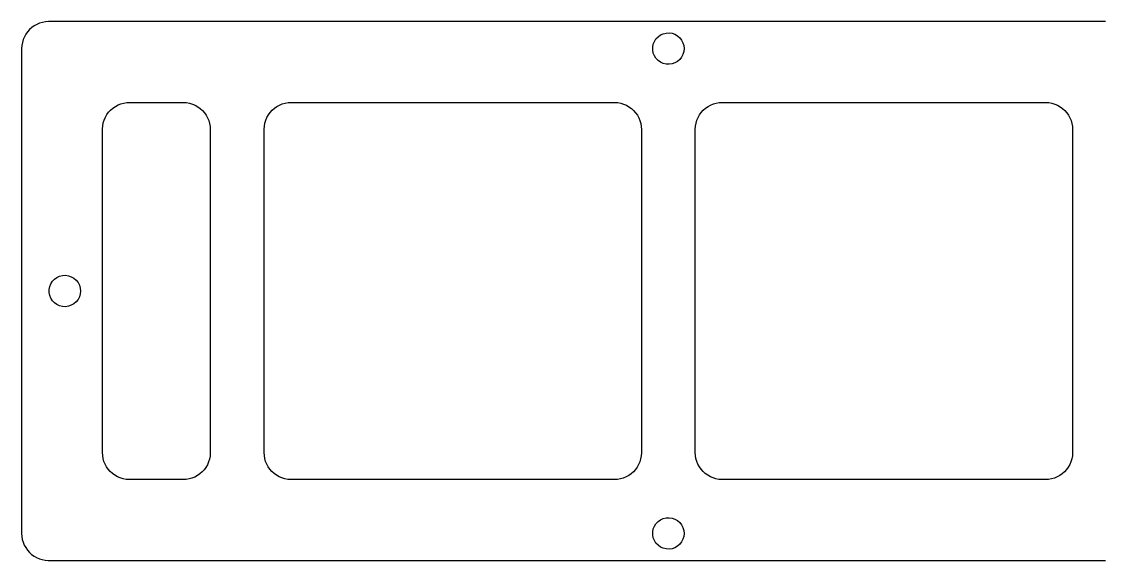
# Model space of a CAD drawing. Header units: millimetres. Extents: x 21.6 to 95.4, y -172.8 to -129.6.
# Drawn here: x 21.6 to 57.76, y -147.6 to -129.6 of the extents above; entities that cross this region are included whole.
import ezdxf

# ---------------------------------------------------------------- set-up
doc = ezdxf.new("R2010")
doc.units = ezdxf.units.MM

msp = doc.modelspace()

# ---------------------------------------------------------------- linework, layer by layer
for points in [[(57.803, -129.6), (57.703, -129.6), (57.602, -129.6), (57.502, -129.6), (57.402, -129.6), (57.302, -129.6), (57.202, -129.6), (57.102, -129.6), (57.002, -129.6), (56.902, -129.6), (56.802, -129.6), (56.702, -129.6), (56.602, -129.6), (56.502, -129.6), (56.402, -129.6), (56.302, -129.6), (56.202, -129.6), (56.102, -129.6), (56.002, -129.6), (55.902, -129.6), (55.802, -129.6), (55.702, -129.6), (55.602, -129.6), (55.502, -129.6), (55.402, -129.6), (55.302, -129.6), (55.202, -129.6), (55.102, -129.6), (55.002, -129.6), (54.902, -129.6), (54.802, -129.6), (54.702, -129.6), (54.602, -129.6), (54.502, -129.6), (54.402, -129.6), (54.301, -129.6), (54.201, -129.6), (54.101, -129.6), (54.001, -129.6), (53.901, -129.6), (53.801, -129.6), (53.701, -129.6), (53.601, -129.6), (53.501, -129.6), (53.401, -129.6), (53.301, -129.6), (53.201, -129.6), (53.101, -129.6), (53.001, -129.6), (52.901, -129.6), (52.801, -129.6), (52.701, -129.6), (52.601, -129.6), (52.501, -129.6), (52.401, -129.6), (52.301, -129.6), (52.201, -129.6), (52.101, -129.6), (52.001, -129.6), (51.901, -129.6), (51.801, -129.6), (51.701, -129.6), (51.601, -129.6), (51.501, -129.6), (51.401, -129.6), (51.301, -129.6), (51.201, -129.6), (51.1, -129.6), (51, -129.6), (50.9, -129.6), (50.8, -129.6), (50.7, -129.6), (50.6, -129.6), (50.5, -129.6), (50.4, -129.6), (50.3, -129.6), (50.2, -129.6), (50.1, -129.6), (50, -129.6), (49.9, -129.6), (49.8, -129.6), (49.7, -129.6), (49.6, -129.6), (49.5, -129.6), (49.4, -129.6), (49.3, -129.6), (49.2, -129.6), (49.1, -129.6), (49, -129.6), (48.9, -129.6), (48.8, -129.6), (48.7, -129.6), (48.6, -129.6), (48.5, -129.6), (48.4, -129.6), (48.3, -129.6), (48.2, -129.6), (48.1, -129.6), (48, -129.6), (47.9, -129.6), (47.799, -129.6), (47.699, -129.6), (47.599, -129.6), (47.499, -129.6), (47.399, -129.6), (47.299, -129.6), (47.199, -129.6), (47.099, -129.6), (46.999, -129.6), (46.899, -129.6), (46.799, -129.6), (46.699, -129.6), (46.599, -129.6), (46.499, -129.6), (46.399, -129.6), (46.299, -129.6), (46.199, -129.6), (46.099, -129.6), (45.999, -129.6), (45.899, -129.6), (45.799, -129.6), (45.699, -129.6), (45.599, -129.6), (45.499, -129.6), (45.399, -129.6), (45.299, -129.6), (45.199, -129.6), (45.099, -129.6), (44.999, -129.6), (44.899, -129.6), (44.799, -129.6), (44.699, -129.6), (44.598, -129.6), (44.498, -129.6), (44.398, -129.6), (44.298, -129.6), (44.198, -129.6), (44.098, -129.6), (43.998, -129.6), (43.898, -129.6), (43.798, -129.6), (43.698, -129.6), (43.598, -129.6), (43.498, -129.6), (43.398, -129.6), (43.298, -129.6), (43.198, -129.6), (43.098, -129.6), (42.998, -129.6), (42.898, -129.6), (42.798, -129.6), (42.698, -129.6), (42.598, -129.6), (42.498, -129.6), (42.398, -129.6), (42.298, -129.6), (42.198, -129.6), (42.098, -129.6), (41.998, -129.6), (41.898, -129.6), (41.798, -129.6), (41.698, -129.6), (41.598, -129.6), (41.498, -129.6), (41.398, -129.6), (41.297, -129.6), (41.197, -129.6), (41.097, -129.6), (40.997, -129.6), (40.897, -129.6), (40.797, -129.6), (40.697, -129.6), (40.597, -129.6), (40.497, -129.6), (40.397, -129.6), (40.297, -129.6), (40.197, -129.6), (40.097, -129.6), (39.997, -129.6), (39.897, -129.6), (39.797, -129.6), (39.697, -129.6), (39.597, -129.6), (39.497, -129.6), (39.397, -129.6), (39.297, -129.6), (39.197, -129.6), (39.097, -129.6), (38.997, -129.6), (38.897, -129.6), (38.797, -129.6), (38.697, -129.6), (38.597, -129.6), (38.497, -129.6), (38.397, -129.6), (38.297, -129.6), (38.197, -129.6), (38.096, -129.6), (37.996, -129.6), (37.896, -129.6), (37.796, -129.6), (37.696, -129.6), (37.596, -129.6), (37.496, -129.6), (37.396, -129.6), (37.296, -129.6), (37.196, -129.6), (37.096, -129.6), (36.996, -129.6), (36.896, -129.6), (36.796, -129.6), (36.696, -129.6), (36.596, -129.6), (36.496, -129.6), (36.396, -129.6), (36.296, -129.6), (36.196, -129.6), (36.096, -129.6), (35.996, -129.6), (35.896, -129.6), (35.796, -129.6), (35.696, -129.6), (35.596, -129.6), (35.496, -129.6), (35.396, -129.6), (35.296, -129.6), (35.196, -129.6), (35.096, -129.6), (34.996, -129.6), (34.896, -129.6), (34.795, -129.6), (34.695, -129.6), (34.595, -129.6), (34.495, -129.6), (34.395, -129.6), (34.295, -129.6), (34.195, -129.6), (34.095, -129.6), (33.995, -129.6), (33.895, -129.6), (33.795, -129.6), (33.695, -129.6), (33.595, -129.6), (33.495, -129.6), (33.395, -129.6), (33.295, -129.6), (33.195, -129.6), (33.095, -129.6), (32.995, -129.6), (32.895, -129.6), (32.795, -129.6), (32.695, -129.6), (32.595, -129.6), (32.495, -129.6), (32.395, -129.6), (32.295, -129.6), (32.195, -129.6), (32.095, -129.6), (31.995, -129.6), (31.895, -129.6), (31.795, -129.6), (31.695, -129.6), (31.594, -129.6), (31.494, -129.6), (31.394, -129.6), (31.294, -129.6), (31.194, -129.6), (31.094, -129.6), (30.994, -129.6), (30.894, -129.6), (30.794, -129.6), (30.694, -129.6), (30.594, -129.6), (30.494, -129.6), (30.394, -129.6), (30.294, -129.6), (30.194, -129.6), (30.094, -129.6), (29.994, -129.6), (29.894, -129.6), (29.794, -129.6), (29.694, -129.6), (29.594, -129.6), (29.494, -129.6), (29.394, -129.6), (29.294, -129.6), (29.194, -129.6), (29.094, -129.6), (28.994, -129.6), (28.894, -129.6), (28.794, -129.6), (28.694, -129.6), (28.594, -129.6), (28.494, -129.6), (28.394, -129.6), (28.293, -129.6), (28.193, -129.6), (28.093, -129.6), (27.993, -129.6), (27.893, -129.6), (27.793, -129.6), (27.693, -129.6), (27.593, -129.6), (27.493, -129.6), (27.393, -129.6), (27.293, -129.6), (27.193, -129.6), (27.093, -129.6), (26.993, -129.6), (26.893, -129.6), (26.793, -129.6), (26.693, -129.6), (26.593, -129.6), (26.493, -129.6), (26.393, -129.6), (26.293, -129.6), (26.193, -129.6), (26.093, -129.6), (25.993, -129.6), (25.893, -129.6), (25.793, -129.6), (25.693, -129.6), (25.593, -129.6), (25.493, -129.6), (25.393, -129.6), (25.293, -129.6), (25.193, -129.6), (25.092, -129.6), (24.992, -129.6), (24.892, -129.6), (24.792, -129.6), (24.692, -129.6), (24.592, -129.6), (24.492, -129.6), (24.392, -129.6), (24.292, -129.6), (24.192, -129.6), (24.092, -129.6), (23.992, -129.6), (23.892, -129.6), (23.792, -129.6), (23.692, -129.6), (23.592, -129.6), (23.492, -129.6), (23.392, -129.6), (23.292, -129.6), (23.192, -129.6), (23.092, -129.6), (22.992, -129.6), (22.892, -129.6), (22.792, -129.6), (22.692, -129.6), (22.592, -129.6), (22.492, -129.6), (22.392, -129.607), (22.293, -129.624), (22.198, -129.652), (22.105, -129.691), (22.018, -129.74), (21.937, -129.798), (21.862, -129.865), (21.796, -129.939), (21.738, -130.021), (21.69, -130.108), (21.651, -130.201), (21.623, -130.297), (21.606, -130.395), (21.6, -130.495), (21.6, -130.595), (21.6, -130.695), (21.6, -130.795), (21.6, -130.895), (21.6, -130.995), (21.6, -131.095), (21.6, -131.195), (21.6, -131.295), (21.6, -131.395), (21.6, -131.495), (21.6, -131.595), (21.6, -131.695), (21.6, -131.795), (21.6, -131.895), (21.6, -131.995), (21.6, -132.096), (21.6, -132.196), (21.6, -132.296), (21.6, -132.396), (21.6, -132.496), (21.6, -132.596), (21.6, -132.696), (21.6, -132.796), (21.6, -132.896), (21.6, -132.996), (21.6, -133.096), (21.6, -133.196), (21.6, -133.296), (21.6, -133.396), (21.6, -133.496), (21.6, -133.596), (21.6, -133.696), (21.6, -133.796), (21.6, -133.896), (21.6, -133.996), (21.6, -134.096), (21.6, -134.196), (21.6, -134.296), (21.6, -134.396), (21.6, -134.496), (21.6, -134.596), (21.6, -134.696), (21.6, -134.796), (21.6, -134.896), (21.6, -134.996), (21.6, -135.096), (21.6, -135.196), (21.6, -135.296), (21.6, -135.397), (21.6, -135.497), (21.6, -135.597), (21.6, -135.697), (21.6, -135.797), (21.6, -135.897), (21.6, -135.997), (21.6, -136.097), (21.6, -136.197), (21.6, -136.297), (21.6, -136.397), (21.6, -136.497), (21.6, -136.597), (21.6, -136.697), (21.6, -136.797), (21.6, -136.897), (21.6, -136.997), (21.6, -137.097), (21.6, -137.197), (21.6, -137.297), (21.6, -137.397), (21.6, -137.497), (21.6, -137.597), (21.6, -137.697), (21.6, -137.797), (21.6, -137.897), (21.6, -137.997), (21.6, -138.097), (21.6, -138.197), (21.6, -138.297), (21.6, -138.397), (21.6, -138.497), (21.6, -138.598), (21.6, -138.698), (21.6, -138.798), (21.6, -138.898), (21.6, -138.998), (21.6, -139.098), (21.6, -139.198), (21.6, -139.298), (21.6, -139.398), (21.6, -139.498), (21.6, -139.598), (21.6, -139.698), (21.6, -139.798), (21.6, -139.898), (21.6, -139.998), (21.6, -140.098), (21.6, -140.198), (21.6, -140.298), (21.6, -140.398), (21.6, -140.498), (21.6, -140.598), (21.6, -140.698), (21.6, -140.798), (21.6, -140.898), (21.6, -140.998), (21.6, -141.098), (21.6, -141.198), (21.6, -141.298), (21.6, -141.398), (21.6, -141.498), (21.6, -141.598), (21.6, -141.698), (21.6, -141.798), (21.6, -141.899), (21.6, -141.999), (21.6, -142.099), (21.6, -142.199), (21.6, -142.299), (21.6, -142.399), (21.6, -142.499), (21.6, -142.599), (21.6, -142.699), (21.6, -142.799), (21.6, -142.899), (21.6, -142.999), (21.6, -143.099), (21.6, -143.199), (21.6, -143.299), (21.6, -143.399), (21.6, -143.499), (21.6, -143.599), (21.6, -143.699), (21.6, -143.799), (21.6, -143.899), (21.6, -143.999), (21.6, -144.099), (21.6, -144.199), (21.6, -144.299), (21.6, -144.399), (21.6, -144.499), (21.6, -144.599), (21.6, -144.699), (21.6, -144.799), (21.6, -144.899), (21.6, -144.999), (21.6, -145.1), (21.6, -145.2), (21.6, -145.3), (21.6, -145.4), (21.6, -145.5), (21.6, -145.6), (21.6, -145.7), (21.6, -145.8), (21.6, -145.9), (21.6, -146), (21.6, -146.1), (21.6, -146.2), (21.6, -146.3), (21.6, -146.4), (21.6, -146.5), (21.6, -146.6), (21.6, -146.7)], [(43.726, -130.5), (43.716, -130.599), (43.688, -130.695), (43.642, -130.784), (43.58, -130.863), (43.505, -130.928), (43.418, -130.978), (43.324, -131.011), (43.225, -131.025), (43.125, -131.02), (43.028, -130.997), (42.937, -130.955), (42.856, -130.897), (42.787, -130.825), (42.733, -130.741), (42.696, -130.648), (42.677, -130.55), (42.677, -130.45), (42.696, -130.352), (42.733, -130.259), (42.787, -130.175), (42.856, -130.103), (42.937, -130.045), (43.028, -130.003), (43.125, -129.98), (43.225, -129.975), (43.324, -129.989), (43.418, -130.022), (43.505, -130.072), (43.58, -130.137), (43.642, -130.216), (43.688, -130.305), (43.716, -130.401), (43.726, -130.5)], [(24.3, -144), (24.3, -143.9), (24.3, -143.8), (24.3, -143.699), (24.3, -143.599), (24.3, -143.499), (24.3, -143.399), (24.3, -143.299), (24.3, -143.199), (24.3, -143.098), (24.3, -142.998), (24.3, -142.898), (24.3, -142.798), (24.3, -142.698), (24.3, -142.598), (24.3, -142.497), (24.3, -142.397), (24.3, -142.297), (24.3, -142.197), (24.3, -142.097), (24.3, -141.996), (24.3, -141.896), (24.3, -141.796), (24.3, -141.696), (24.3, -141.596), (24.3, -141.496), (24.3, -141.395), (24.3, -141.295), (24.3, -141.195), (24.3, -141.095), (24.3, -140.995), (24.3, -140.894), (24.3, -140.794), (24.3, -140.694), (24.3, -140.594), (24.3, -140.494), (24.3, -140.394), (24.3, -140.293), (24.3, -140.193), (24.3, -140.093), (24.3, -139.993), (24.3, -139.893), (24.3, -139.793), (24.3, -139.692), (24.3, -139.592), (24.3, -139.492), (24.3, -139.392), (24.3, -139.292), (24.3, -139.191), (24.3, -139.091), (24.3, -138.991), (24.3, -138.891), (24.3, -138.791), (24.3, -138.691), (24.3, -138.59), (24.3, -138.49), (24.3, -138.39), (24.3, -138.29), (24.3, -138.19), (24.3, -138.089), (24.3, -137.989), (24.3, -137.889), (24.3, -137.789), (24.3, -137.689), (24.3, -137.589), (24.3, -137.488), (24.3, -137.388), (24.3, -137.288), (24.3, -137.188), (24.3, -137.088), (24.3, -136.988), (24.3, -136.887), (24.3, -136.787), (24.3, -136.687), (24.3, -136.587), (24.3, -136.487), (24.3, -136.386), (24.3, -136.286), (24.3, -136.186), (24.3, -136.086), (24.3, -135.986), (24.3, -135.886), (24.3, -135.785), (24.3, -135.685), (24.3, -135.585), (24.3, -135.485), (24.3, -135.385), (24.3, -135.285), (24.3, -135.184), (24.3, -135.084), (24.3, -134.984), (24.3, -134.884), (24.3, -134.784), (24.3, -134.683), (24.3, -134.583), (24.3, -134.483), (24.3, -134.383), (24.3, -134.283), (24.3, -134.183), (24.3, -134.082), (24.3, -133.982), (24.3, -133.882), (24.3, -133.782), (24.3, -133.682), (24.3, -133.581), (24.3, -133.481), (24.3, -133.381), (24.3, -133.281), (24.3, -133.181), (24.308, -133.081), (24.327, -132.983), (24.356, -132.887), (24.396, -132.795), (24.446, -132.708), (24.505, -132.628), (24.573, -132.554), (24.649, -132.488), (24.731, -132.432), (24.82, -132.384), (24.913, -132.347), (25.009, -132.32), (25.108, -132.305), (25.208, -132.3), (25.308, -132.3), (25.408, -132.3), (25.509, -132.3), (25.609, -132.3), (25.709, -132.3), (25.809, -132.3), (25.909, -132.3), (26.009, -132.3), (26.11, -132.3), (26.21, -132.3), (26.31, -132.3), (26.41, -132.3), (26.51, -132.3), (26.611, -132.3), (26.711, -132.3), (26.811, -132.3), (26.911, -132.3), (27.011, -132.3), (27.111, -132.307), (27.21, -132.325), (27.306, -132.353), (27.398, -132.393), (27.485, -132.442), (27.566, -132.5), (27.64, -132.568), (27.707, -132.643), (27.764, -132.725), (27.812, -132.812), (27.85, -132.905), (27.878, -133.001), (27.894, -133.1), (27.9, -133.2), (27.9, -133.3), (27.9, -133.4), (27.9, -133.501), (27.9, -133.601), (27.9, -133.701), (27.9, -133.801), (27.9, -133.901), (27.9, -134.001), (27.9, -134.102), (27.9, -134.202), (27.9, -134.302), (27.9, -134.402), (27.9, -134.502), (27.9, -134.602), (27.9, -134.703), (27.9, -134.803), (27.9, -134.903), (27.9, -135.003), (27.9, -135.103), (27.9, -135.204), (27.9, -135.304), (27.9, -135.404), (27.9, -135.504), (27.9, -135.604), (27.9, -135.704), (27.9, -135.805), (27.9, -135.905), (27.9, -136.005), (27.9, -136.105), (27.9, -136.205), (27.9, -136.306), (27.9, -136.406), (27.9, -136.506), (27.9, -136.606), (27.9, -136.706), (27.9, -136.806), (27.9, -136.907), (27.9, -137.007), (27.9, -137.107), (27.9, -137.207), (27.9, -137.307), (27.9, -137.407), (27.9, -137.508), (27.9, -137.608), (27.9, -137.708), (27.9, -137.808), (27.9, -137.908), (27.9, -138.009), (27.9, -138.109), (27.9, -138.209), (27.9, -138.309), (27.9, -138.409), (27.9, -138.509), (27.9, -138.61), (27.9, -138.71), (27.9, -138.81), (27.9, -138.91), (27.9, -139.01), (27.9, -139.111), (27.9, -139.211), (27.9, -139.311), (27.9, -139.411), (27.9, -139.511), (27.9, -139.611), (27.9, -139.712), (27.9, -139.812), (27.9, -139.912), (27.9, -140.012), (27.9, -140.112), (27.9, -140.212), (27.9, -140.313), (27.9, -140.413), (27.9, -140.513), (27.9, -140.613), (27.9, -140.713), (27.9, -140.814), (27.9, -140.914), (27.9, -141.014), (27.9, -141.114), (27.9, -141.214), (27.9, -141.314), (27.9, -141.415), (27.9, -141.515), (27.9, -141.615), (27.9, -141.715), (27.9, -141.815), (27.9, -141.915), (27.9, -142.016), (27.9, -142.116), (27.9, -142.216), (27.9, -142.316), (27.9, -142.416), (27.9, -142.517), (27.9, -142.617), (27.9, -142.717), (27.9, -142.817), (27.9, -142.917), (27.9, -143.017), (27.9, -143.118), (27.9, -143.218), (27.9, -143.318), (27.9, -143.418), (27.9, -143.518), (27.9, -143.619), (27.9, -143.719), (27.9, -143.819), (27.9, -143.919), (27.9, -144.019), (27.892, -144.119), (27.873, -144.217), (27.844, -144.313), (27.804, -144.405), (27.754, -144.492), (27.695, -144.572), (27.627, -144.646), (27.551, -144.712), (27.469, -144.768), (27.38, -144.816), (27.287, -144.853), (27.191, -144.88), (27.092, -144.895), (26.992, -144.9), (26.892, -144.9), (26.792, -144.9), (26.691, -144.9), (26.591, -144.9), (26.491, -144.9), (26.391, -144.9), (26.291, -144.9), (26.191, -144.9), (26.09, -144.9), (25.99, -144.9), (25.89, -144.9), (25.79, -144.9), (25.69, -144.9), (25.589, -144.9), (25.489, -144.9), (25.389, -144.9), (25.289, -144.9), (25.189, -144.9), (25.089, -144.893), (24.99, -144.875), (24.894, -144.847), (24.802, -144.807), (24.715, -144.758), (24.634, -144.7), (24.56, -144.632), (24.493, -144.557), (24.436, -144.475), (24.388, -144.388), (24.35, -144.295), (24.322, -144.199), (24.306, -144.1), (24.3, -144)], [(29.7, -144), (29.7, -143.9), (29.7, -143.8), (29.7, -143.7), (29.7, -143.6), (29.7, -143.499), (29.7, -143.399), (29.7, -143.299), (29.7, -143.199), (29.7, -143.099), (29.7, -142.999), (29.7, -142.899), (29.7, -142.799), (29.7, -142.699), (29.7, -142.598), (29.7, -142.498), (29.7, -142.398), (29.7, -142.298), (29.7, -142.198), (29.7, -142.098), (29.7, -141.998), (29.7, -141.898), (29.7, -141.798), (29.7, -141.697), (29.7, -141.597), (29.7, -141.497), (29.7, -141.397), (29.7, -141.297), (29.7, -141.197), (29.7, -141.097), (29.7, -140.997), (29.7, -140.897), (29.7, -140.796), (29.7, -140.696), (29.7, -140.596), (29.7, -140.496), (29.7, -140.396), (29.7, -140.296), (29.7, -140.196), (29.7, -140.096), (29.7, -139.996), (29.7, -139.895), (29.7, -139.795), (29.7, -139.695), (29.7, -139.595), (29.7, -139.495), (29.7, -139.395), (29.7, -139.295), (29.7, -139.195), (29.7, -139.094), (29.7, -138.994), (29.7, -138.894), (29.7, -138.794), (29.7, -138.694), (29.7, -138.594), (29.7, -138.494), (29.7, -138.394), (29.7, -138.294), (29.7, -138.193), (29.7, -138.093), (29.7, -137.993), (29.7, -137.893), (29.7, -137.793), (29.7, -137.693), (29.7, -137.593), (29.7, -137.493), (29.7, -137.393), (29.7, -137.292), (29.7, -137.192), (29.7, -137.092), (29.7, -136.992), (29.7, -136.892), (29.7, -136.792), (29.7, -136.692), (29.7, -136.592), (29.7, -136.492), (29.7, -136.391), (29.7, -136.291), (29.7, -136.191), (29.7, -136.091), (29.7, -135.991), (29.7, -135.891), (29.7, -135.791), (29.7, -135.691), (29.7, -135.591), (29.7, -135.49), (29.7, -135.39), (29.7, -135.29), (29.7, -135.19), (29.7, -135.09), (29.7, -134.99), (29.7, -134.89), (29.7, -134.79), (29.7, -134.69), (29.7, -134.589), (29.7, -134.489), (29.7, -134.389), (29.7, -134.289), (29.7, -134.189), (29.7, -134.089), (29.7, -133.989), (29.7, -133.889), (29.7, -133.789), (29.7, -133.688), (29.7, -133.588), (29.7, -133.488), (29.7, -133.388), (29.7, -133.288), (29.7, -133.188), (29.707, -133.088), (29.725, -132.99), (29.754, -132.894), (29.793, -132.802), (29.842, -132.715), (29.901, -132.633), (29.968, -132.559), (30.043, -132.493), (30.125, -132.436), (30.213, -132.388), (30.305, -132.35), (30.401, -132.322), (30.5, -132.306), (30.6, -132.3), (30.7, -132.3), (30.8, -132.3), (30.9, -132.3), (31, -132.3), (31.101, -132.3), (31.201, -132.3), (31.301, -132.3), (31.401, -132.3), (31.501, -132.3), (31.601, -132.3), (31.701, -132.3), (31.801, -132.3), (31.901, -132.3), (32.002, -132.3), (32.102, -132.3), (32.202, -132.3), (32.302, -132.3), (32.402, -132.3), (32.502, -132.3), (32.602, -132.3), (32.702, -132.3), (32.802, -132.3), (32.903, -132.3), (33.003, -132.3), (33.103, -132.3), (33.203, -132.3), (33.303, -132.3), (33.403, -132.3), (33.503, -132.3), (33.603, -132.3), (33.703, -132.3), (33.804, -132.3), (33.904, -132.3), (34.004, -132.3), (34.104, -132.3), (34.204, -132.3), (34.304, -132.3), (34.404, -132.3), (34.504, -132.3), (34.604, -132.3), (34.705, -132.3), (34.805, -132.3), (34.905, -132.3), (35.005, -132.3), (35.105, -132.3), (35.205, -132.3), (35.305, -132.3), (35.405, -132.3), (35.506, -132.3), (35.606, -132.3), (35.706, -132.3), (35.806, -132.3), (35.906, -132.3), (36.006, -132.3), (36.106, -132.3), (36.206, -132.3), (36.306, -132.3), (36.407, -132.3), (36.507, -132.3), (36.607, -132.3), (36.707, -132.3), (36.807, -132.3), (36.907, -132.3), (37.007, -132.3), (37.107, -132.3), (37.207, -132.3), (37.308, -132.3), (37.408, -132.3), (37.508, -132.3), (37.608, -132.3), (37.708, -132.3), (37.808, -132.3), (37.908, -132.3), (38.008, -132.3), (38.108, -132.3), (38.209, -132.3), (38.309, -132.3), (38.409, -132.3), (38.509, -132.3), (38.609, -132.3), (38.709, -132.3), (38.809, -132.3), (38.909, -132.3), (39.009, -132.3), (39.11, -132.3), (39.21, -132.3), (39.31, -132.3), (39.41, -132.3), (39.51, -132.3), (39.61, -132.3), (39.71, -132.3), (39.81, -132.3), (39.91, -132.3), (40.011, -132.3), (40.111, -132.3), (40.211, -132.3), (40.311, -132.3), (40.411, -132.3), (40.511, -132.3), (40.611, -132.3), (40.711, -132.3), (40.811, -132.3), (40.912, -132.3), (41.012, -132.3), (41.112, -132.3), (41.212, -132.3), (41.312, -132.3), (41.412, -132.3), (41.512, -132.307), (41.61, -132.325), (41.706, -132.354), (41.798, -132.393), (41.885, -132.442), (41.967, -132.501), (42.041, -132.568), (42.107, -132.643), (42.164, -132.725), (42.212, -132.813), (42.25, -132.905), (42.278, -133.001), (42.294, -133.1), (42.3, -133.2), (42.3, -133.3), (42.3, -133.4), (42.3, -133.5), (42.3, -133.6), (42.3, -133.701), (42.3, -133.801), (42.3, -133.901), (42.3, -134.001), (42.3, -134.101), (42.3, -134.201), (42.3, -134.301), (42.3, -134.401), (42.3, -134.501), (42.3, -134.602), (42.3, -134.702), (42.3, -134.802), (42.3, -134.902), (42.3, -135.002), (42.3, -135.102), (42.3, -135.202), (42.3, -135.302), (42.3, -135.402), (42.3, -135.503), (42.3, -135.603), (42.3, -135.703), (42.3, -135.803), (42.3, -135.903), (42.3, -136.003), (42.3, -136.103), (42.3, -136.203), (42.3, -136.303), (42.3, -136.404), (42.3, -136.504), (42.3, -136.604), (42.3, -136.704), (42.3, -136.804), (42.3, -136.904), (42.3, -137.004), (42.3, -137.104), (42.3, -137.204), (42.3, -137.305), (42.3, -137.405), (42.3, -137.505), (42.3, -137.605), (42.3, -137.705), (42.3, -137.805), (42.3, -137.905), (42.3, -138.005), (42.3, -138.106), (42.3, -138.206), (42.3, -138.306), (42.3, -138.406), (42.3, -138.506), (42.3, -138.606), (42.3, -138.706), (42.3, -138.806), (42.3, -138.906), (42.3, -139.007), (42.3, -139.107), (42.3, -139.207), (42.3, -139.307), (42.3, -139.407), (42.3, -139.507), (42.3, -139.607), (42.3, -139.707), (42.3, -139.807), (42.3, -139.908), (42.3, -140.008), (42.3, -140.108), (42.3, -140.208), (42.3, -140.308), (42.3, -140.408), (42.3, -140.508), (42.3, -140.608), (42.3, -140.708), (42.3, -140.809), (42.3, -140.909), (42.3, -141.009), (42.3, -141.109), (42.3, -141.209), (42.3, -141.309), (42.3, -141.409), (42.3, -141.509), (42.3, -141.609), (42.3, -141.71), (42.3, -141.81), (42.3, -141.91), (42.3, -142.01), (42.3, -142.11), (42.3, -142.21), (42.3, -142.31), (42.3, -142.41), (42.3, -142.51), (42.3, -142.611), (42.3, -142.711), (42.3, -142.811), (42.3, -142.911), (42.3, -143.011), (42.3, -143.111), (42.3, -143.211), (42.3, -143.311), (42.3, -143.411), (42.3, -143.512), (42.3, -143.612), (42.3, -143.712), (42.3, -143.812), (42.3, -143.912), (42.3, -144.012), (42.293, -144.112), (42.275, -144.21), (42.246, -144.306), (42.207, -144.398), (42.158, -144.485), (42.099, -144.567), (42.032, -144.641), (41.957, -144.707), (41.875, -144.764), (41.787, -144.812), (41.695, -144.85), (41.599, -144.878), (41.5, -144.894), (41.4, -144.9), (41.3, -144.9), (41.2, -144.9), (41.1, -144.9), (41, -144.9), (40.899, -144.9), (40.799, -144.9), (40.699, -144.9), (40.599, -144.9), (40.499, -144.9), (40.399, -144.9), (40.299, -144.9), (40.199, -144.9), (40.099, -144.9), (39.998, -144.9), (39.898, -144.9), (39.798, -144.9), (39.698, -144.9), (39.598, -144.9), (39.498, -144.9), (39.398, -144.9), (39.298, -144.9), (39.198, -144.9), (39.097, -144.9), (38.997, -144.9), (38.897, -144.9), (38.797, -144.9), (38.697, -144.9), (38.597, -144.9), (38.497, -144.9), (38.397, -144.9), (38.297, -144.9), (38.196, -144.9), (38.096, -144.9), (37.996, -144.9), (37.896, -144.9), (37.796, -144.9), (37.696, -144.9), (37.596, -144.9), (37.496, -144.9), (37.396, -144.9), (37.295, -144.9), (37.195, -144.9), (37.095, -144.9), (36.995, -144.9), (36.895, -144.9), (36.795, -144.9), (36.695, -144.9), (36.595, -144.9), (36.494, -144.9), (36.394, -144.9), (36.294, -144.9), (36.194, -144.9), (36.094, -144.9), (35.994, -144.9), (35.894, -144.9), (35.794, -144.9), (35.694, -144.9), (35.593, -144.9), (35.493, -144.9), (35.393, -144.9), (35.293, -144.9), (35.193, -144.9), (35.093, -144.9), (34.993, -144.9), (34.893, -144.9), (34.793, -144.9), (34.692, -144.9), (34.592, -144.9), (34.492, -144.9), (34.392, -144.9), (34.292, -144.9), (34.192, -144.9), (34.092, -144.9), (33.992, -144.9), (33.892, -144.9), (33.791, -144.9), (33.691, -144.9), (33.591, -144.9), (33.491, -144.9), (33.391, -144.9), (33.291, -144.9), (33.191, -144.9), (33.091, -144.9), (32.991, -144.9), (32.89, -144.9), (32.79, -144.9), (32.69, -144.9), (32.59, -144.9), (32.49, -144.9), (32.39, -144.9), (32.29, -144.9), (32.19, -144.9), (32.09, -144.9), (31.989, -144.9), (31.889, -144.9), (31.789, -144.9), (31.689, -144.9), (31.589, -144.9), (31.489, -144.9), (31.389, -144.9), (31.289, -144.9), (31.189, -144.9), (31.088, -144.9), (30.988, -144.9), (30.888, -144.9), (30.788, -144.9), (30.688, -144.9), (30.588, -144.9), (30.488, -144.893), (30.39, -144.875), (30.294, -144.846), (30.202, -144.807), (30.115, -144.758), (30.033, -144.699), (29.959, -144.632), (29.893, -144.557), (29.836, -144.475), (29.788, -144.387), (29.75, -144.295), (29.722, -144.199), (29.706, -144.1), (29.7, -144)], [(44.1, -144), (44.1, -143.9), (44.1, -143.8), (44.1, -143.7), (44.1, -143.6), (44.1, -143.499), (44.1, -143.399), (44.1, -143.299), (44.1, -143.199), (44.1, -143.099), (44.1, -142.999), (44.1, -142.899), (44.1, -142.799), (44.1, -142.699), (44.1, -142.598), (44.1, -142.498), (44.1, -142.398), (44.1, -142.298), (44.1, -142.198), (44.1, -142.098), (44.1, -141.998), (44.1, -141.898), (44.1, -141.798), (44.1, -141.697), (44.1, -141.597), (44.1, -141.497), (44.1, -141.397), (44.1, -141.297), (44.1, -141.197), (44.1, -141.097), (44.1, -140.997), (44.1, -140.897), (44.1, -140.796), (44.1, -140.696), (44.1, -140.596), (44.1, -140.496), (44.1, -140.396), (44.1, -140.296), (44.1, -140.196), (44.1, -140.096), (44.1, -139.996), (44.1, -139.895), (44.1, -139.795), (44.1, -139.695), (44.1, -139.595), (44.1, -139.495), (44.1, -139.395), (44.1, -139.295), (44.1, -139.195), (44.1, -139.094), (44.1, -138.994), (44.1, -138.894), (44.1, -138.794), (44.1, -138.694), (44.1, -138.594), (44.1, -138.494), (44.1, -138.394), (44.1, -138.294), (44.1, -138.193), (44.1, -138.093), (44.1, -137.993), (44.1, -137.893), (44.1, -137.793), (44.1, -137.693), (44.1, -137.593), (44.1, -137.493), (44.1, -137.393), (44.1, -137.292), (44.1, -137.192), (44.1, -137.092), (44.1, -136.992), (44.1, -136.892), (44.1, -136.792), (44.1, -136.692), (44.1, -136.592), (44.1, -136.492), (44.1, -136.391), (44.1, -136.291), (44.1, -136.191), (44.1, -136.091), (44.1, -135.991), (44.1, -135.891), (44.1, -135.791), (44.1, -135.691), (44.1, -135.591), (44.1, -135.49), (44.1, -135.39), (44.1, -135.29), (44.1, -135.19), (44.1, -135.09), (44.1, -134.99), (44.1, -134.89), (44.1, -134.79), (44.1, -134.69), (44.1, -134.589), (44.1, -134.489), (44.1, -134.389), (44.1, -134.289), (44.1, -134.189), (44.1, -134.089), (44.1, -133.989), (44.1, -133.889), (44.1, -133.789), (44.1, -133.688), (44.1, -133.588), (44.1, -133.488), (44.1, -133.388), (44.1, -133.288), (44.1, -133.188), (44.107, -133.088), (44.125, -132.99), (44.154, -132.894), (44.193, -132.802), (44.242, -132.715), (44.301, -132.633), (44.368, -132.559), (44.443, -132.493), (44.525, -132.436), (44.613, -132.388), (44.705, -132.35), (44.801, -132.322), (44.9, -132.306), (45, -132.3), (45.1, -132.3), (45.2, -132.3), (45.3, -132.3), (45.4, -132.3), (45.501, -132.3), (45.601, -132.3), (45.701, -132.3), (45.801, -132.3), (45.901, -132.3), (46.001, -132.3), (46.101, -132.3), (46.201, -132.3), (46.301, -132.3), (46.402, -132.3), (46.502, -132.3), (46.602, -132.3), (46.702, -132.3), (46.802, -132.3), (46.902, -132.3), (47.002, -132.3), (47.102, -132.3), (47.202, -132.3), (47.303, -132.3), (47.403, -132.3), (47.503, -132.3), (47.603, -132.3), (47.703, -132.3), (47.803, -132.3), (47.903, -132.3), (48.003, -132.3), (48.103, -132.3), (48.204, -132.3), (48.304, -132.3), (48.404, -132.3), (48.504, -132.3), (48.604, -132.3), (48.704, -132.3), (48.804, -132.3), (48.904, -132.3), (49.004, -132.3), (49.105, -132.3), (49.205, -132.3), (49.305, -132.3), (49.405, -132.3), (49.505, -132.3), (49.605, -132.3), (49.705, -132.3), (49.805, -132.3), (49.906, -132.3), (50.006, -132.3), (50.106, -132.3), (50.206, -132.3), (50.306, -132.3), (50.406, -132.3), (50.506, -132.3), (50.606, -132.3), (50.706, -132.3), (50.807, -132.3), (50.907, -132.3), (51.007, -132.3), (51.107, -132.3), (51.207, -132.3), (51.307, -132.3), (51.407, -132.3), (51.507, -132.3), (51.607, -132.3), (51.708, -132.3), (51.808, -132.3), (51.908, -132.3), (52.008, -132.3), (52.108, -132.3), (52.208, -132.3), (52.308, -132.3), (52.408, -132.3), (52.508, -132.3), (52.609, -132.3), (52.709, -132.3), (52.809, -132.3), (52.909, -132.3), (53.009, -132.3), (53.109, -132.3), (53.209, -132.3), (53.309, -132.3), (53.409, -132.3), (53.51, -132.3), (53.61, -132.3), (53.71, -132.3), (53.81, -132.3), (53.91, -132.3), (54.01, -132.3), (54.11, -132.3), (54.21, -132.3), (54.31, -132.3), (54.411, -132.3), (54.511, -132.3), (54.611, -132.3), (54.711, -132.3), (54.811, -132.3), (54.911, -132.3), (55.011, -132.3), (55.111, -132.3), (55.211, -132.3), (55.312, -132.3), (55.412, -132.3), (55.512, -132.3), (55.612, -132.3), (55.712, -132.3), (55.812, -132.3), (55.912, -132.307), (56.01, -132.325), (56.106, -132.354), (56.198, -132.393), (56.285, -132.442), (56.367, -132.501), (56.441, -132.568), (56.507, -132.643), (56.564, -132.725), (56.612, -132.813), (56.65, -132.905), (56.678, -133.001), (56.694, -133.1), (56.7, -133.2), (56.7, -133.3), (56.7, -133.4), (56.7, -133.5), (56.7, -133.6), (56.7, -133.701), (56.7, -133.801), (56.7, -133.901), (56.7, -134.001), (56.7, -134.101), (56.7, -134.201), (56.7, -134.301), (56.7, -134.401), (56.7, -134.501), (56.7, -134.602), (56.7, -134.702), (56.7, -134.802), (56.7, -134.902), (56.7, -135.002), (56.7, -135.102), (56.7, -135.202), (56.7, -135.302), (56.7, -135.402), (56.7, -135.503), (56.7, -135.603), (56.7, -135.703), (56.7, -135.803), (56.7, -135.903), (56.7, -136.003), (56.7, -136.103), (56.7, -136.203), (56.7, -136.303), (56.7, -136.404), (56.7, -136.504), (56.7, -136.604), (56.7, -136.704), (56.7, -136.804), (56.7, -136.904), (56.7, -137.004), (56.7, -137.104), (56.7, -137.204), (56.7, -137.305), (56.7, -137.405), (56.7, -137.505), (56.7, -137.605), (56.7, -137.705), (56.7, -137.805), (56.7, -137.905), (56.7, -138.005), (56.7, -138.106), (56.7, -138.206), (56.7, -138.306), (56.7, -138.406), (56.7, -138.506), (56.7, -138.606), (56.7, -138.706), (56.7, -138.806), (56.7, -138.906), (56.7, -139.007), (56.7, -139.107), (56.7, -139.207), (56.7, -139.307), (56.7, -139.407), (56.7, -139.507), (56.7, -139.607), (56.7, -139.707), (56.7, -139.807), (56.7, -139.908), (56.7, -140.008), (56.7, -140.108), (56.7, -140.208), (56.7, -140.308), (56.7, -140.408), (56.7, -140.508), (56.7, -140.608), (56.7, -140.708), (56.7, -140.809), (56.7, -140.909), (56.7, -141.009), (56.7, -141.109), (56.7, -141.209), (56.7, -141.309), (56.7, -141.409), (56.7, -141.509), (56.7, -141.609), (56.7, -141.71), (56.7, -141.81), (56.7, -141.91), (56.7, -142.01), (56.7, -142.11), (56.7, -142.21), (56.7, -142.31), (56.7, -142.41), (56.7, -142.51), (56.7, -142.611), (56.7, -142.711), (56.7, -142.811), (56.7, -142.911), (56.7, -143.011), (56.7, -143.111), (56.7, -143.211), (56.7, -143.311), (56.7, -143.411), (56.7, -143.512), (56.7, -143.612), (56.7, -143.712), (56.7, -143.812), (56.7, -143.912), (56.7, -144.012), (56.693, -144.112), (56.675, -144.21), (56.646, -144.306), (56.607, -144.398), (56.558, -144.485), (56.499, -144.567), (56.432, -144.641), (56.357, -144.707), (56.275, -144.764), (56.187, -144.812), (56.095, -144.85), (55.999, -144.878), (55.9, -144.894), (55.8, -144.9), (55.7, -144.9), (55.6, -144.9), (55.5, -144.9), (55.4, -144.9), (55.299, -144.9), (55.199, -144.9), (55.099, -144.9), (54.999, -144.9), (54.899, -144.9), (54.799, -144.9), (54.699, -144.9), (54.599, -144.9), (54.499, -144.9), (54.398, -144.9), (54.298, -144.9), (54.198, -144.9), (54.098, -144.9), (53.998, -144.9), (53.898, -144.9), (53.798, -144.9), (53.698, -144.9), (53.598, -144.9), (53.497, -144.9), (53.397, -144.9), (53.297, -144.9), (53.197, -144.9), (53.097, -144.9), (52.997, -144.9), (52.897, -144.9), (52.797, -144.9), (52.697, -144.9), (52.596, -144.9), (52.496, -144.9), (52.396, -144.9), (52.296, -144.9), (52.196, -144.9), (52.096, -144.9), (51.996, -144.9), (51.896, -144.9), (51.796, -144.9), (51.695, -144.9), (51.595, -144.9), (51.495, -144.9), (51.395, -144.9), (51.295, -144.9), (51.195, -144.9), (51.095, -144.9), (50.995, -144.9), (50.894, -144.9), (50.794, -144.9), (50.694, -144.9), (50.594, -144.9), (50.494, -144.9), (50.394, -144.9), (50.294, -144.9), (50.194, -144.9), (50.094, -144.9), (49.993, -144.9), (49.893, -144.9), (49.793, -144.9), (49.693, -144.9), (49.593, -144.9), (49.493, -144.9), (49.393, -144.9), (49.293, -144.9), (49.193, -144.9), (49.092, -144.9), (48.992, -144.9), (48.892, -144.9), (48.792, -144.9), (48.692, -144.9), (48.592, -144.9), (48.492, -144.9), (48.392, -144.9), (48.292, -144.9), (48.191, -144.9), (48.091, -144.9), (47.991, -144.9), (47.891, -144.9), (47.791, -144.9), (47.691, -144.9), (47.591, -144.9), (47.491, -144.9), (47.391, -144.9), (47.29, -144.9), (47.19, -144.9), (47.09, -144.9), (46.99, -144.9), (46.89, -144.9), (46.79, -144.9), (46.69, -144.9), (46.59, -144.9), (46.49, -144.9), (46.389, -144.9), (46.289, -144.9), (46.189, -144.9), (46.089, -144.9), (45.989, -144.9), (45.889, -144.9), (45.789, -144.9), (45.689, -144.9), (45.589, -144.9), (45.488, -144.9), (45.388, -144.9), (45.288, -144.9), (45.188, -144.9), (45.088, -144.9), (44.988, -144.9), (44.888, -144.893), (44.79, -144.875), (44.694, -144.846), (44.602, -144.807), (44.515, -144.758), (44.433, -144.699), (44.359, -144.632), (44.293, -144.557), (44.236, -144.475), (44.188, -144.387), (44.15, -144.295), (44.122, -144.199), (44.106, -144.1), (44.1, -144)], [(23.566, -138.6), (23.556, -138.699), (23.528, -138.795), (23.482, -138.884), (23.42, -138.963), (23.345, -139.028), (23.258, -139.078), (23.164, -139.111), (23.065, -139.125), (22.965, -139.12), (22.868, -139.097), (22.777, -139.055), (22.696, -138.997), (22.627, -138.925), (22.573, -138.841), (22.536, -138.748), (22.517, -138.65), (22.517, -138.55), (22.536, -138.452), (22.573, -138.359), (22.627, -138.275), (22.696, -138.203), (22.777, -138.145), (22.868, -138.103), (22.965, -138.08), (23.065, -138.075), (23.164, -138.089), (23.258, -138.122), (23.345, -138.172), (23.42, -138.237), (23.482, -138.316), (23.528, -138.405), (23.556, -138.501), (23.566, -138.6)], [(43.726, -146.7), (43.716, -146.799), (43.688, -146.895), (43.642, -146.984), (43.58, -147.063), (43.505, -147.128), (43.418, -147.178), (43.324, -147.211), (43.225, -147.225), (43.125, -147.22), (43.028, -147.197), (42.937, -147.155), (42.856, -147.097), (42.787, -147.025), (42.733, -146.941), (42.696, -146.848), (42.677, -146.75), (42.677, -146.65), (42.696, -146.552), (42.733, -146.459), (42.787, -146.375), (42.856, -146.303), (42.937, -146.245), (43.028, -146.203), (43.125, -146.18), (43.225, -146.175), (43.324, -146.189), (43.418, -146.222), (43.505, -146.272), (43.58, -146.337), (43.642, -146.416), (43.688, -146.505), (43.716, -146.601), (43.726, -146.7)], [(21.6, -146.7), (21.606, -146.8), (21.622, -146.898), (21.65, -146.995), (21.687, -147.087), (21.735, -147.175), (21.793, -147.257), (21.859, -147.332), (21.933, -147.399), (22.014, -147.457), (22.101, -147.507), (22.193, -147.546), (22.289, -147.575), (22.387, -147.593), (22.487, -147.6), (22.587, -147.6), (22.687, -147.6), (22.787, -147.6), (22.887, -147.6), (22.987, -147.6), (23.087, -147.6), (23.187, -147.6), (23.287, -147.6), (23.387, -147.6), (23.487, -147.6), (23.587, -147.6), (23.687, -147.6), (23.787, -147.6), (23.887, -147.6), (23.987, -147.6), (24.087, -147.6), (24.187, -147.6), (24.287, -147.6), (24.387, -147.6), (24.487, -147.6), (24.587, -147.6), (24.687, -147.6), (24.787, -147.6), (24.887, -147.6), (24.987, -147.6), (25.088, -147.6), (25.188, -147.6), (25.288, -147.6), (25.388, -147.6), (25.488, -147.6), (25.588, -147.6), (25.688, -147.6), (25.788, -147.6), (25.888, -147.6), (25.988, -147.6), (26.088, -147.6), (26.188, -147.6), (26.288, -147.6), (26.388, -147.6), (26.488, -147.6), (26.588, -147.6), (26.688, -147.6), (26.788, -147.6), (26.888, -147.6), (26.988, -147.6), (27.088, -147.6), (27.188, -147.6), (27.288, -147.6), (27.388, -147.6), (27.488, -147.6), (27.588, -147.6), (27.688, -147.6), (27.788, -147.6), (27.888, -147.6), (27.988, -147.6), (28.088, -147.6), (28.188, -147.6), (28.288, -147.6), (28.389, -147.6), (28.489, -147.6), (28.589, -147.6), (28.689, -147.6), (28.789, -147.6), (28.889, -147.6), (28.989, -147.6), (29.089, -147.6), (29.189, -147.6), (29.289, -147.6), (29.389, -147.6), (29.489, -147.6), (29.589, -147.6), (29.689, -147.6), (29.789, -147.6), (29.889, -147.6), (29.989, -147.6), (30.089, -147.6), (30.189, -147.6), (30.289, -147.6), (30.389, -147.6), (30.489, -147.6), (30.589, -147.6), (30.689, -147.6), (30.789, -147.6), (30.889, -147.6), (30.989, -147.6), (31.089, -147.6), (31.189, -147.6), (31.289, -147.6), (31.389, -147.6), (31.489, -147.6), (31.59, -147.6), (31.69, -147.6), (31.79, -147.6), (31.89, -147.6), (31.99, -147.6), (32.09, -147.6), (32.19, -147.6), (32.29, -147.6), (32.39, -147.6), (32.49, -147.6), (32.59, -147.6), (32.69, -147.6), (32.79, -147.6), (32.89, -147.6), (32.99, -147.6), (33.09, -147.6), (33.19, -147.6), (33.29, -147.6), (33.39, -147.6), (33.49, -147.6), (33.59, -147.6), (33.69, -147.6), (33.79, -147.6), (33.89, -147.6), (33.99, -147.6), (34.09, -147.6), (34.19, -147.6), (34.29, -147.6), (34.39, -147.6), (34.49, -147.6), (34.59, -147.6), (34.69, -147.6), (34.79, -147.6), (34.891, -147.6), (34.991, -147.6), (35.091, -147.6), (35.191, -147.6), (35.291, -147.6), (35.391, -147.6), (35.491, -147.6), (35.591, -147.6), (35.691, -147.6), (35.791, -147.6), (35.891, -147.6), (35.991, -147.6), (36.091, -147.6), (36.191, -147.6), (36.291, -147.6), (36.391, -147.6), (36.491, -147.6), (36.591, -147.6), (36.691, -147.6), (36.791, -147.6), (36.891, -147.6), (36.991, -147.6), (37.091, -147.6), (37.191, -147.6), (37.291, -147.6), (37.391, -147.6), (37.491, -147.6), (37.591, -147.6), (37.691, -147.6), (37.791, -147.6), (37.891, -147.6), (37.991, -147.6), (38.092, -147.6), (38.192, -147.6), (38.292, -147.6), (38.392, -147.6), (38.492, -147.6), (38.592, -147.6), (38.692, -147.6), (38.792, -147.6), (38.892, -147.6), (38.992, -147.6), (39.092, -147.6), (39.192, -147.6), (39.292, -147.6), (39.392, -147.6), (39.492, -147.6), (39.592, -147.6), (39.692, -147.6), (39.792, -147.6), (39.892, -147.6), (39.992, -147.6), (40.092, -147.6), (40.192, -147.6), (40.292, -147.6), (40.392, -147.6), (40.492, -147.6), (40.592, -147.6), (40.692, -147.6), (40.792, -147.6), (40.892, -147.6), (40.992, -147.6), (41.092, -147.6), (41.192, -147.6), (41.292, -147.6), (41.393, -147.6), (41.493, -147.6), (41.593, -147.6), (41.693, -147.6), (41.793, -147.6), (41.893, -147.6), (41.993, -147.6), (42.093, -147.6), (42.193, -147.6), (42.293, -147.6), (42.393, -147.6), (42.493, -147.6), (42.593, -147.6), (42.693, -147.6), (42.793, -147.6), (42.893, -147.6), (42.993, -147.6), (43.093, -147.6), (43.193, -147.6), (43.293, -147.6), (43.393, -147.6), (43.493, -147.6), (43.593, -147.6), (43.693, -147.6), (43.793, -147.6), (43.893, -147.6), (43.993, -147.6), (44.093, -147.6), (44.193, -147.6), (44.293, -147.6), (44.393, -147.6), (44.493, -147.6), (44.594, -147.6), (44.694, -147.6), (44.794, -147.6), (44.894, -147.6), (44.994, -147.6), (45.094, -147.6), (45.194, -147.6), (45.294, -147.6), (45.394, -147.6), (45.494, -147.6), (45.594, -147.6), (45.694, -147.6), (45.794, -147.6), (45.894, -147.6), (45.994, -147.6), (46.094, -147.6), (46.194, -147.6), (46.294, -147.6), (46.394, -147.6), (46.494, -147.6), (46.594, -147.6), (46.694, -147.6), (46.794, -147.6), (46.894, -147.6), (46.994, -147.6), (47.094, -147.6), (47.194, -147.6), (47.294, -147.6), (47.394, -147.6), (47.494, -147.6), (47.594, -147.6), (47.694, -147.6), (47.794, -147.6), (47.895, -147.6), (47.995, -147.6), (48.095, -147.6), (48.195, -147.6), (48.295, -147.6), (48.395, -147.6), (48.495, -147.6), (48.595, -147.6), (48.695, -147.6), (48.795, -147.6), (48.895, -147.6), (48.995, -147.6), (49.095, -147.6), (49.195, -147.6), (49.295, -147.6), (49.395, -147.6), (49.495, -147.6), (49.595, -147.6), (49.695, -147.6), (49.795, -147.6), (49.895, -147.6), (49.995, -147.6), (50.095, -147.6), (50.195, -147.6), (50.295, -147.6), (50.395, -147.6), (50.495, -147.6), (50.595, -147.6), (50.695, -147.6), (50.795, -147.6), (50.895, -147.6), (50.995, -147.6), (51.096, -147.6), (51.196, -147.6), (51.296, -147.6), (51.396, -147.6), (51.496, -147.6), (51.596, -147.6), (51.696, -147.6), (51.796, -147.6), (51.896, -147.6), (51.996, -147.6), (52.096, -147.6), (52.196, -147.6), (52.296, -147.6), (52.396, -147.6), (52.496, -147.6), (52.596, -147.6), (52.696, -147.6), (52.796, -147.6), (52.896, -147.6), (52.996, -147.6), (53.096, -147.6), (53.196, -147.6), (53.296, -147.6), (53.396, -147.6), (53.496, -147.6), (53.596, -147.6), (53.696, -147.6), (53.796, -147.6), (53.896, -147.6), (53.996, -147.6), (54.096, -147.6), (54.196, -147.6), (54.296, -147.6), (54.397, -147.6), (54.497, -147.6), (54.597, -147.6), (54.697, -147.6), (54.797, -147.6), (54.897, -147.6), (54.997, -147.6), (55.097, -147.6), (55.197, -147.6), (55.297, -147.6), (55.397, -147.6), (55.497, -147.6), (55.597, -147.6), (55.697, -147.6), (55.797, -147.6), (55.897, -147.6), (55.997, -147.6), (56.097, -147.6), (56.197, -147.6), (56.297, -147.6), (56.397, -147.6), (56.497, -147.6), (56.597, -147.6), (56.697, -147.6), (56.797, -147.6), (56.897, -147.6), (56.997, -147.6), (57.097, -147.6), (57.197, -147.6), (57.297, -147.6), (57.397, -147.6), (57.497, -147.6), (57.598, -147.6), (57.698, -147.6), (57.798, -147.6)]]:
    msp.add_lwpolyline(points)

doc.saveas('drawing.dxf')
